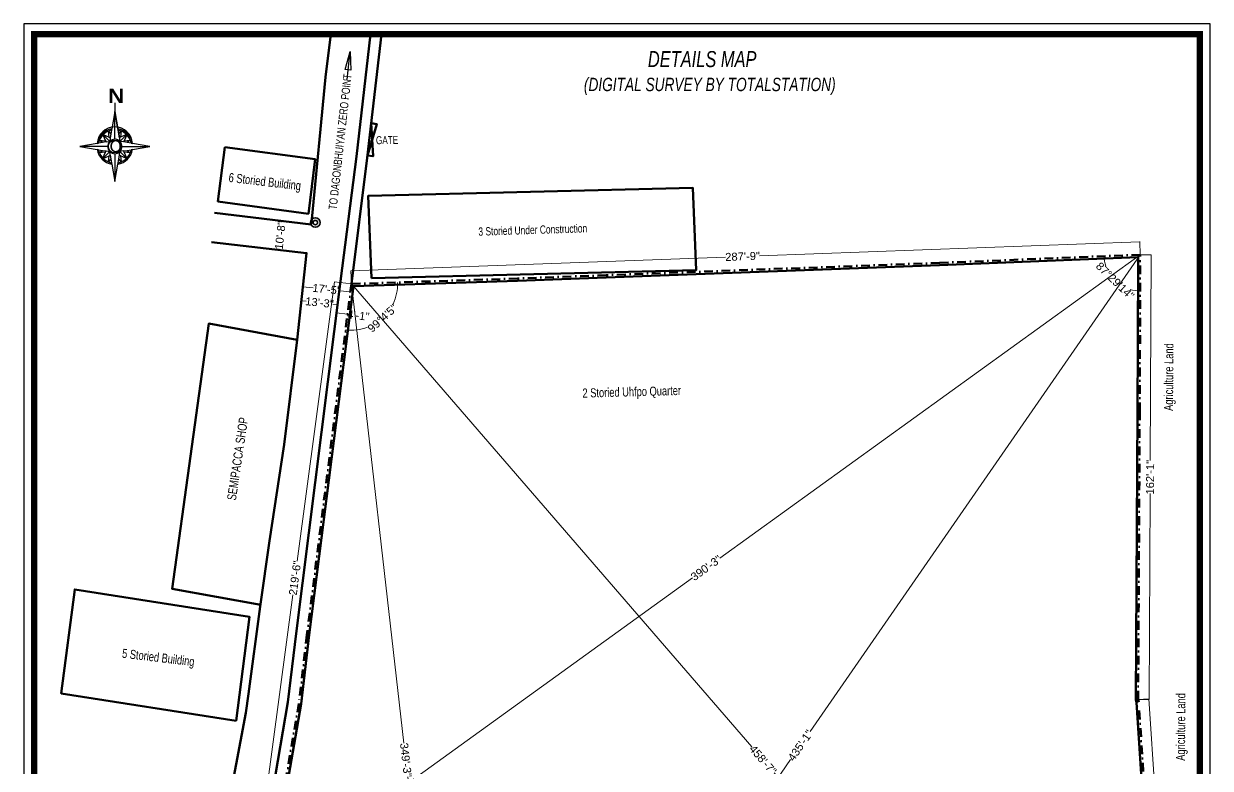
# Model space of a CAD drawing. Header units: inches. Extents: x 2762 to 13259, y 2807 to 10014.
# Drawn here: x 8070 to 13259, y 6759 to 10014 of the extents above; entities that cross this region are included whole.
import ezdxf

# ---------------------------------------------------------------- set-up
doc = ezdxf.new("R2010")
doc.units = ezdxf.units.IN
doc.header["$MEASUREMENT"] = 0
doc.linetypes.add('DASHDOT', pattern=[25.4, 12.7, -6.35, 0, -6.35])
for name, color, linetype, lineweight in [('BUILDING', 211, 'Continuous', 50), ('DIMENSION', 7, 'Continuous', 9), ('DRAIN_TANK', 150, 'Continuous', 50), ('EP', 1, 'Continuous', 35), ('Frame_1', 6, 'Continuous', 35), ('Frame_2', 5, 'Continuous', 50), ('GATE', 40, 'Continuous', 50), ('PROPERTY LINE', 10, 'Continuous', 50), ('ROAD', 92, 'Continuous', 50), ('SEMI PUCCA', 61, 'Continuous', 50), ('TEXT', 7, 'Continuous', 15), ('WALL', 46, 'Continuous', 50)]:
    doc.layers.add(name, color=color, linetype=linetype, lineweight=lineweight)
doc.layers.add('NORT', color=7, linetype='Continuous')
doc.styles.add('MONOTEXT', font='txt')
doc.styles.add('ROMAN_SIMPLEX', font='swisscli.ttf')
doc.styles.get("Standard").update_dxf_attribs({"font": 'arial.ttf'})
doc.dimstyles.get("Standard").update_dxf_attribs({"dimtxt": 0.18, "dimasz": 0.18, "dimexe": 0.18, "dimexo": 0.0625, "dimgap": 0.09, "dimtad": 0, "dimtih": 1, "dimtoh": 1, "dimdec": 4, "dimzin": 0, "dimdsep": 46, "dimtxsty": 'Standard', "dimcen": 0.09, "dimadec": 0, "dimazin": 0, "dimtfac": 1, "dimtdec": 4, "dimtofl": 0, "dimtmove": 0, "dimatfit": 0, "dimfxl": 1, "dimtolj": 1, "dimtzin": 0, "dimarcsym": 0})

# ---------------------------------------------------------------- blocks, each defined once
blk = doc.blocks.new('A$C523241F9')
at = {"layer": 'EP'}
for radius in [66.6, 30.6]:
    blk.add_circle((67, 67), radius, dxfattribs=at)
blk = doc.blocks.new('*E1')
at = {"layer": 'TEXT', "color": 7, "linetype": 'Continuous', "lineweight": -3}
blk.add_arc((0, 0), 13.3, 89.9955, 90, dxfattribs=at)
blk = doc.blocks.new('A$C1DCF76E5')
at = {"layer": 'NORT', "color": 212, "linetype": 'Continuous', "lineweight": -3}
for p, q in [((45, 100.9), (45, 90)), ((45, 54.3), (45, 90)), ((45, 54.3), (45, 90)), ((35.7, 45), (0, 45)), ((45, 35.7), (45, 0)), ((54.3, 45), (90, 45))]:
    blk.add_line(p, q, dxfattribs=at)
at = {"layer": 'NORT', "color": 7, "linetype": 'Continuous', "lineweight": -3}
for p, q in [((45, 90), (41.2, 67.6)), ((48.8, 67.6), (45, 90)), ((45, 90), (48.8, 67.6)), ((29.4, 59.8), (28.8, 61.2)), ((30.1, 60.5), (28.8, 61.2)), ((28.8, 61.2), (30.1, 60.5)), ((28.8, 61.2), (28.8, 61.2)), ((28.8, 61.2), (29.4, 59.8)), ((38.4, 51.6), (28.8, 61.2)), ((36.8, 64.9), (40, 60.7)), ((37.8, 56.8), (36.8, 64.9)), ((40.9, 66.1), (40, 60.7)), ((40.9, 66.1), (41.2, 67.6)), ((40.9, 66.1), (41.2, 67.6)), ((41.2, 67.6), (40.9, 66.1)), ((40.9, 66.1), (40.9, 66.1)), ((48.8, 67.6), (48.8, 67.6)), ((49.1, 66.1), (48.8, 67.6)), ((48.8, 67.6), (49.1, 66.1)), ((50, 60.7), (49.1, 66.1)), ((49.1, 66.1), (49.1, 66.1)), ((49.1, 66.1), (50, 60.7)), ((49.1, 66.1), (49.1, 66.1)), ((50, 60.7), (53.2, 64.9)), ((51.6, 51.6), (61.2, 61.2)), ((53.2, 64.9), (52.2, 56.8)), ((59.8, 60.5), (61.2, 61.2)), ((61.2, 61.2), (59.8, 60.5)), ((60.5, 59.8), (61.2, 61.2)), ((61.2, 61.2), (60.5, 59.8)), ((61.2, 61.2), (61.2, 61.2)), ((22.4, 48.8), (0, 45)), ((23.9, 49.1), (22.4, 48.8)), ((22.4, 48.8), (23.9, 49.1)), ((22.4, 48.8), (22.4, 48.8)), ((29.2, 50), (23.9, 49.1)), ((23.9, 49.1), (23.9, 49.1)), ((29.2, 50), (25.1, 53.2)), ((25.1, 53.2), (33.2, 52.2)), ((33.9, 50.8), (29.2, 50)), ((29.4, 59.8), (29.4, 59.8)), ((29.4, 59.8), (33.2, 52.2)), ((30.1, 60.5), (37.8, 56.8)), ((30.1, 60.5), (30.1, 60.5)), ((33.2, 52.2), (33.9, 50.8)), ((33.9, 50.8), (38.4, 51.6)), ((37.8, 56.8), (39.2, 56.1)), ((39.2, 56.1), (38.4, 51.6)), ((38.4, 51.6), (38.4, 51.6)), ((40, 60.7), (39.2, 56.1)), ((45, 54.3), (45, 54.3)), ((50.8, 56.1), (50, 60.7)), ((50, 60.7), (50.8, 56.1)), ((50, 60.7), (50, 60.7)), ((52.2, 56.8), (50.8, 56.1)), ((50.8, 56.1), (51.6, 51.6)), ((50.8, 56.1), (51.6, 51.6)), ((50.8, 56.1), (50.8, 56.1)), ((51.6, 51.6), (51.6, 51.6)), ((51.6, 51.6), (51.6, 51.6)), ((56.1, 50.8), (51.6, 51.6)), ((59.8, 60.5), (52.2, 56.8)), ((56.8, 52.2), (56.1, 50.8)), ((60.7, 50), (56.1, 50.8)), ((60.5, 59.8), (56.8, 52.2)), ((56.8, 52.2), (64.8, 53.2)), ((59.8, 60.5), (59.8, 60.5)), ((60.5, 59.8), (60.5, 59.8)), ((64.8, 53.2), (60.7, 50)), ((66.1, 49.1), (60.7, 50)), ((66.1, 49.1), (67.6, 48.8)), ((66.1, 49.1), (67.6, 48.8)), ((66.1, 49.1), (66.1, 49.1)), ((67.6, 48.8), (66.1, 49.1)), ((90, 45), (67.6, 48.8)), ((0, 45), (22.4, 41.2)), ((23.9, 40.9), (22.4, 41.2)), ((23.9, 40.9), (22.4, 41.2)), ((22.4, 41.2), (23.9, 40.9)), ((23.9, 40.9), (23.9, 40.9)), ((23.9, 40.9), (29.2, 40)), ((25.1, 36.8), (29.2, 40)), ((33.2, 37.8), (25.1, 36.8)), ((38.4, 38.4), (28.8, 28.8)), ((29.2, 40), (33.9, 39.2)), ((29.4, 30.1), (33.2, 37.8)), ((30.1, 29.4), (37.8, 33.2)), ((33.2, 37.8), (33.9, 39.2)), ((33.9, 39.2), (38.4, 38.4)), ((36.8, 25.1), (37.8, 33.2)), ((37.8, 33.2), (39.2, 33.9)), ((39.2, 33.9), (38.4, 38.4)), ((38.4, 38.4), (38.4, 38.4)), ((39.2, 33.9), (40, 29.2)), ((50, 29.2), (50.8, 33.9)), ((50.8, 33.9), (51.6, 38.4)), ((52.2, 33.2), (50.8, 33.9)), ((56.1, 39.2), (51.6, 38.4)), ((51.6, 38.4), (61.2, 28.8)), ((51.6, 38.4), (51.6, 38.4)), ((52.2, 33.2), (53.2, 25.1)), ((59.8, 29.4), (52.2, 33.2)), ((56.1, 39.2), (60.7, 40)), ((56.8, 37.8), (56.1, 39.2)), ((64.8, 36.8), (56.8, 37.8)), ((60.5, 30.1), (56.8, 37.8)), ((60.7, 40), (66.1, 40.9)), ((60.7, 40), (64.8, 36.8)), ((66.1, 40.9), (67.6, 41.2)), ((67.6, 41.2), (66.1, 40.9)), ((66.1, 40.9), (66.1, 40.9)), ((67.6, 41.2), (90, 45)), ((67.6, 41.1), (67.6, 41.2)), ((29.4, 30.1), (28.8, 28.8)), ((28.8, 28.8), (29.4, 30.1)), ((30.1, 29.4), (28.8, 28.8)), ((30.1, 29.4), (28.8, 28.8)), ((28.8, 28.8), (30.1, 29.4)), ((28.8, 28.8), (28.8, 28.8)), ((29.4, 30.1), (29.4, 30.1)), ((30.1, 29.4), (30.1, 29.4)), ((40, 29.2), (36.8, 25.1)), ((40, 29.2), (40.9, 23.9)), ((40.9, 23.9), (41.2, 22.4)), ((40.9, 23.9), (40.9, 23.9)), ((41.2, 22.4), (40.9, 23.9)), ((41.1, 22.4), (41.2, 22.4)), ((41.2, 22.4), (45, 0)), ((45, 0), (48.8, 22.4)), ((49.1, 23.9), (48.8, 22.4)), ((49.1, 23.9), (48.8, 22.4)), ((48.8, 22.4), (49.1, 23.9)), ((49.1, 23.9), (50, 29.2)), ((49.1, 23.9), (49.1, 23.9)), ((53.2, 25.1), (50, 29.2)), ((59.8, 29.4), (61.2, 28.8)), ((59.8, 29.4), (59.8, 29.4)), ((61.2, 28.8), (59.8, 29.4)), ((60.5, 30.1), (61.2, 28.8)), ((60.5, 30.1), (60.5, 30.1)), ((61.2, 28.8), (60.5, 30.1)), ((61.2, 28.8), (61.2, 28.8))]:
    blk.add_line(p, q, dxfattribs=at)
at = {"layer": 'NORT', "color": 7, "linetype": 'Continuous', "lineweight": -3, "extrusion": (0, 0, -1)}
for q in [(48.8, 67.6), (49.1, 66.1)]:
    blk.add_line((48.8, 67.6), q, dxfattribs=at)
at = {"layer": 'NORT', "color": 32, "linetype": 'Continuous', "lineweight": -3}
blk.add_line((45.8, 54.3), (45, 54.3), dxfattribs=at)
at = {"layer": 'NORT', "color": 170}
blk.add_arc((45, 47.5), 22.6, 3.3364, 176.6654, dxfattribs=at)
at = {"layer": 'NORT', "color": 7, "linetype": 'Continuous', "lineweight": -3}
for major_axis, start_param, end_param in [((16.2, 16.2), 1.570792, 2.187972), ((16.2, 16.2), 0.953618, 1.570797), ((15.2, 15.2), 1.178098, 1.547984), ((-15.2, 15.2), -0.593641, -0.392702), ((16.2, 16.2), 0.000004, 0.617184), ((15.2, 15.2), 0.392699, 0.593638), ((15.2, 15.2), 0.022808, 0.392694), ((16.2, 16.2), 5.666011, 6.28319), ((-15.2, 15.2), 0.392699, 0.593638), ((15.2, 15.2), 1.593605, 1.963491), ((-15.2, 15.2), 4.31969, 4.689576), ((-15.2, 15.2), 4.118733, 4.319672), ((16.2, 16.2), 2.524421, 3.1416), ((-15.2, 15.2), 0.977139, 1.178078), ((-15.2, 15.2), 1.178097, 1.547984), ((-15.2, 15.2), 3.164388, 3.534274), ((-16.2, 16.2), 3.141586, 3.758765), ((15.2, 15.2), 5.105088, 5.306027), ((16.2, 16.2), 3.141587, 3.758766), ((15.2, 15.2), 3.164418, 3.534304), ((-15.2, 15.2), 1.963496, 2.164434), ((-16.2, 16.2), 2.524424, 3.141603), ((-15.2, 15.2), 2.547982, 2.748921), ((15.2, 15.2), 4.31969, 4.689576)]:
    blk.add_ellipse((45, 45), major_axis=major_axis, ratio=1, start_param=start_param, end_param=end_param, dxfattribs=at)
at = {"layer": 'NORT', "color": 32, "linetype": 'Continuous', "lineweight": -3}
for major_axis, start_param, end_param in [((-6.59, 6.59), 0, 0.785398), ((5.83, 5.83), 5.497787, 11.780972), ((6.59, 6.59), 0.785399, 1.570796), ((-6.59, 6.59), -0.87655, -0.785477), ((-6.59, 6.59), -1.223673, -0.87655), ((-6.59, 6.59), 4.712389, 5.059512), ((-6.59, 6.59), 3.926999, 4.712369), ((-6.59, 6.59), 0.785399, 1.570796), ((6.59, 6.59), 3.141593, 3.926991), ((-6.59, 6.59), 2.356195, 3.141592), ((-6.59, 6.59), 3.141593, 3.926998)]:
    blk.add_ellipse((45, 45), major_axis=major_axis, ratio=1, start_param=start_param, end_param=end_param, dxfattribs=at)
at = {"layer": 'NORT', "linetype": 'Continuous', "xscale": 0.6997729298727791, "yscale": 0.699772929878236, "zscale": 0.6997729297315451}
blk.add_blockref('*E1', (45, 45), dxfattribs=at)
at = {"layer": 'NORT', "insert": (36.4, 119), "char_height": 18, "attachment_point": 1}
blk.add_mtext('{\\fArial Black|b0|i0|c0|p34;\\H1x;\\C0;N\\Ftxt.shx|c0;\\C256;}', dxfattribs=at)
at = {"layer": 'NORT', "color": 104, "insert": (38, 52.7), "char_height": 14.87, "width": 21.288, "attachment_point": 1, "rotation": 1.0026}
blk.add_mtext('{\\fVerdana|b0|i0|c0|p34;O}', dxfattribs=at)
blk = doc.blocks.new('*D16')
at = {"layer": 'Defpoints', "color": 0}
for p in [(12944, 7059.2), (12989.9, 7062.3), (13102.8, 4714.2)]:
    blk.add_point(p, dxfattribs=at)
at = {"layer": 'DIMENSION', "color": 0, "lineweight": 9}
for p, q in [((12944.1, 7059.2), (12990.1, 7062.4)), ((12989.9, 7062.2), (13063.5, 5975.4)), ((13148.7, 4717.4), (13075.1, 5804.3)), ((13102.9, 4714.2), (13148.9, 4717.3))]:
    blk.add_line(p, q, dxfattribs=at)
at = {"layer": 'DIMENSION', "color": 0}
for points in [[(12990, 7062.2), (12989.9, 7062.2), (12989.9, 7062.3)], [(13148.7, 4717.4), (13148.7, 4717.4), (13148.7, 4717.3)]]:
    blk.add_solid(points, dxfattribs=at)
at = {"layer": 'DIMENSION', "color": 0, "insert": (13069.3, 5889.8), "char_height": 35, "attachment_point": 5, "rotation": 273.8734}
blk.add_mtext('\\A1;195\'-10"', dxfattribs=at)
blk = doc.blocks.new('*D17')
at = {"layer": 'Defpoints', "color": 0}
for p in [(12953.3, 9004.1), (13001.1, 9003.9), (12944, 7059.2)]:
    blk.add_point(p, dxfattribs=at)
at = {"layer": 'DIMENSION', "color": 0, "lineweight": 9}
for p, q in [((12953.4, 9004.1), (13001.3, 9003.9)), ((13001.1, 9003.8), (12996.8, 8103.6)), ((12991.8, 7059.1), (12996.1, 7959.3)), ((12944.1, 7059.2), (12992, 7059))]:
    blk.add_line(p, q, dxfattribs=at)
at = {"layer": 'DIMENSION', "color": 0}
for points in [[(13001.1, 9003.8), (13001.1, 9003.8), (13001.1, 9003.9)], [(12991.8, 7059.1), (12991.8, 7059.1), (12991.8, 7059)]]:
    blk.add_solid(points, dxfattribs=at)
at = {"layer": 'DIMENSION', "color": 0, "insert": (12996.4, 8031.4), "char_height": 35, "attachment_point": 5, "rotation": 89.7264}
blk.add_mtext('\\A1;162\'-1"', dxfattribs=at)
blk = doc.blocks.new('*D18')
at = {"layer": 'Defpoints', "color": 0}
for p in [(12953.3, 9004.1), (9500.8, 8933), (9502.9, 8876.3)]:
    blk.add_point(p, dxfattribs=at)
at = {"layer": 'DIMENSION', "color": 0, "lineweight": 9}
for p, q in [((12951.1, 9060.9), (11287.8, 8999.3)), ((12953.3, 9004.2), (12951.2, 9061.1)), ((9500.8, 8933.1), (11139.7, 8993.8)), ((9502.9, 8876.3), (9500.7, 8933.2))]:
    blk.add_line(p, q, dxfattribs=at)
at = {"layer": 'DIMENSION', "color": 0}
for points in [[(12951.1, 9060.9), (12951.1, 9060.9), (12951.2, 9060.9)], [(9500.8, 8933.1), (9500.8, 8933), (9500.8, 8933)]]:
    blk.add_solid(points, dxfattribs=at)
at = {"layer": 'DIMENSION', "color": 0, "insert": (11213.7, 8996.5), "char_height": 35, "attachment_point": 5, "rotation": 2.122}
blk.add_mtext('\\A1;287\'-9"', dxfattribs=at)
blk = doc.blocks.new('*D19')
at = {"layer": 'Defpoints', "color": 0}
for p in [(9502.9, 8876.3), (9081.6, 6274.7), (9155.6, 6264.9)]:
    blk.add_point(p, dxfattribs=at)
at = {"layer": 'DIMENSION', "color": 0, "lineweight": 9}
for p, q in [((9428.8, 8886), (9266.3, 7663.9)), ((9502.8, 8876.3), (9428.6, 8886.1)), ((9081.6, 6274.8), (9246.7, 7517)), ((9155.6, 6264.9), (9081.4, 6274.7))]:
    blk.add_line(p, q, dxfattribs=at)
at = {"layer": 'DIMENSION', "color": 0}
for points in [[(9428.8, 8886), (9428.8, 8886), (9428.8, 8886.1)], [(9081.6, 6274.8), (9081.6, 6274.8), (9081.6, 6274.7)]]:
    blk.add_solid(points, dxfattribs=at)
at = {"layer": 'DIMENSION', "color": 0, "insert": (9256.5, 7590.4), "char_height": 35, "attachment_point": 5, "rotation": 82.4262}
blk.add_mtext('\\A1;219\'-6"', dxfattribs=at)
blk = doc.blocks.new('*D25')
at = {"layer": 'Defpoints', "color": 0}
for p in [(9502.9, 8876.3), (13102.8, 4714.2), (13102.8, 4714.2)]:
    blk.add_point(p, dxfattribs=at)
at = {"layer": 'DIMENSION', "color": 0, "lineweight": 9}
for p, q in [((9502.8, 8876.2), (9502.7, 8876.2)), ((9502.9, 8876.2), (11254.1, 6851.6)), ((13102.7, 4714.2), (11351.6, 6738.9)), ((13102.7, 4714.1), (13102.7, 4714.1))]:
    blk.add_line(p, q, dxfattribs=at)
at = {"layer": 'DIMENSION', "color": 0}
for points in [[(9502.9, 8876.2), (9502.9, 8876.2), (9502.9, 8876.3)], [(13102.7, 4714.3), (13102.7, 4714.2), (13102.8, 4714.2)]]:
    blk.add_solid(points, dxfattribs=at)
at = {"layer": 'DIMENSION', "color": 0, "insert": (11302.8, 6795.2), "char_height": 35, "attachment_point": 5, "rotation": 310.8576}
blk.add_mtext('\\A1;458\'-7"', dxfattribs=at)
blk = doc.blocks.new('*D26')
at = {"layer": 'Defpoints', "color": 0}
for p in [(12953.3, 9004.1), (9979.8, 4712.8), (9979.8, 4712.8)]:
    blk.add_point(p, dxfattribs=at)
at = {"layer": 'DIMENSION', "color": 0, "lineweight": 9}
for p, q in [((12953.3, 9004), (11509, 6919.7)), ((12953.4, 9004.1), (12953.5, 9004)), ((9979.9, 4712.8), (11424.1, 6797.2)), ((9979.8, 4712.8), (9979.7, 4712.9))]:
    blk.add_line(p, q, dxfattribs=at)
at = {"layer": 'DIMENSION', "color": 0}
for points in [[(12953.2, 9004), (12953.3, 9004), (12953.3, 9004.1)], [(9979.9, 4712.9), (9979.9, 4712.8), (9979.8, 4712.8)]]:
    blk.add_solid(points, dxfattribs=at)
at = {"layer": 'DIMENSION', "color": 0, "insert": (11466.6, 6858.4), "char_height": 35, "attachment_point": 5, "rotation": 55.2818}
blk.add_mtext('\\A1;435\'-1"', dxfattribs=at)
blk = doc.blocks.new('*D28')
at = {"layer": 'Defpoints', "color": 0}
for p in [(9502.9, 8876.3), (9502.9, 8876.3), (9979.8, 4712.8)]:
    blk.add_point(p, dxfattribs=at)
at = {"layer": 'DIMENSION', "color": 0, "lineweight": 9}
for p, q in [((9502.9, 8876.3), (9503, 8876.3)), ((9502.9, 8876.2), (9732.9, 6867.8)), ((9979.8, 4712.9), (9749.7, 6721.2)), ((9979.9, 4712.8), (9980, 4712.8))]:
    blk.add_line(p, q, dxfattribs=at)
at = {"layer": 'DIMENSION', "color": 0}
for points in [[(9502.9, 8876.2), (9502.8, 8876.2), (9502.9, 8876.3)], [(9979.8, 4712.9), (9979.8, 4712.9), (9979.8, 4712.8)]]:
    blk.add_solid(points, dxfattribs=at)
at = {"layer": 'DIMENSION', "color": 0, "insert": (9741.3, 6794.5), "char_height": 35, "attachment_point": 5, "rotation": 276.5352}
blk.add_mtext('\\A1;349\'-3"', dxfattribs=at)
blk = doc.blocks.new('*D30')
at = {"layer": 'Defpoints', "color": 0}
for p in [(12953.3, 9004.1), (12953.3, 9004.1), (9155.6, 6264.9)]:
    blk.add_point(p, dxfattribs=at)
at = {"layer": 'DIMENSION', "color": 0, "lineweight": 9}
for p, q in [((12953.2, 9004.1), (11114.3, 7677.7)), ((12953.3, 9004.2), (12953.2, 9004.3)), ((9155.7, 6264.9), (10994.6, 7591.3)), ((9155.6, 6264.9), (9155.5, 6265))]:
    blk.add_line(p, q, dxfattribs=at)
at = {"layer": 'DIMENSION', "color": 0}
for points in [[(12953.2, 9004.1), (12953.2, 9004), (12953.3, 9004.1)], [(9155.7, 6264.9), (9155.7, 6264.9), (9155.6, 6264.9)]]:
    blk.add_solid(points, dxfattribs=at)
at = {"layer": 'DIMENSION', "color": 0, "insert": (11054.5, 7634.5), "char_height": 35, "attachment_point": 5, "rotation": 35.8029}
blk.add_mtext('\\A1;390\'-3"', dxfattribs=at)
blk = doc.blocks.new('*D33')
at = {"layer": 'Defpoints', "color": 0}
for p in [(9199.5, 9151.9), (9185, 9024.8), (9185, 9024.8)]:
    blk.add_point(p, dxfattribs=at)
at = {"layer": 'DIMENSION', "color": 0, "lineweight": 9}
for p, q in [((9199.5, 9151.8), (9198.9, 9146.6)), ((9199.4, 9151.9), (9199.3, 9151.9)), ((9185, 9024.9), (9185.6, 9030.2)), ((9185, 9024.9), (9184.8, 9024.9))]:
    blk.add_line(p, q, dxfattribs=at)
at = {"layer": 'DIMENSION', "color": 0}
for points in [[(9199.4, 9151.8), (9199.5, 9151.8), (9199.5, 9151.9)], [(9185, 9024.9), (9185.1, 9024.9), (9185, 9024.8)]]:
    blk.add_solid(points, dxfattribs=at)
at = {"layer": 'DIMENSION', "color": 0, "insert": (9192.2, 9088.4), "char_height": 35, "attachment_point": 5, "rotation": 83.5138}
blk.add_mtext('\\A1;10\'-8"', dxfattribs=at)
blk = doc.blocks.new('*D34')
at = {"layer": 'Defpoints', "color": 0}
for p in [(9291, 8864.2), (9291, 8864.2), (9498.5, 8841.9)]:
    blk.add_point(p, dxfattribs=at)
at = {"layer": 'DIMENSION', "color": 0, "lineweight": 9}
for p, q in [((9291, 8864.2), (9291.1, 8864.4)), ((9291.1, 8864.2), (9336.5, 8859.3)), ((9498.4, 8841.9), (9453, 8846.8)), ((9498.5, 8842), (9498.5, 8842.1))]:
    blk.add_line(p, q, dxfattribs=at)
at = {"layer": 'DIMENSION', "color": 0}
for points in [[(9291.1, 8864.2), (9291.1, 8864.2), (9291, 8864.2)], [(9498.4, 8841.9), (9498.4, 8841.9), (9498.5, 8841.9)]]:
    blk.add_solid(points, dxfattribs=at)
at = {"layer": 'DIMENSION', "color": 0, "insert": (9394.8, 8853), "char_height": 35, "attachment_point": 5, "rotation": 353.8677}
blk.add_mtext('\\A1;17\'-5"', dxfattribs=at)
blk = doc.blocks.new('*D35')
at = {"layer": 'Defpoints', "color": 0}
for p in [(9284.5, 8803), (9284.5, 8803), (9442.4, 8786)]:
    blk.add_point(p, dxfattribs=at)
at = {"layer": 'DIMENSION', "color": 0, "lineweight": 9}
for p, q in [((9284.5, 8803.1), (9284.5, 8803.2)), ((9284.6, 8803), (9305.2, 8800.8)), ((9442.3, 8786.1), (9421.6, 8788.3)), ((9442.4, 8786.1), (9442.4, 8786.2))]:
    blk.add_line(p, q, dxfattribs=at)
at = {"layer": 'DIMENSION', "color": 0}
for points in [[(9284.6, 8803), (9284.6, 8803), (9284.5, 8803)], [(9442.3, 8786.1), (9442.3, 8786), (9442.4, 8786)]]:
    blk.add_solid(points, dxfattribs=at)
at = {"layer": 'DIMENSION', "color": 0, "insert": (9363.4, 8794.5), "char_height": 35, "attachment_point": 5, "rotation": 353.8677}
blk.add_mtext('\\A1;13\'-3"', dxfattribs=at)
blk = doc.blocks.new('*D36')
at = {"layer": 'Defpoints', "color": 0}
for p in [(9437.9, 8750.6), (9486.2, 8744.4), (9486.2, 8744.4)]:
    blk.add_point(p, dxfattribs=at)
at = {"layer": 'DIMENSION', "color": 0, "lineweight": 9}
for p, q in [((9437.9, 8750.6), (9437.9, 8750.7)), ((9438, 8750.5), (9486.1, 8744.5)), ((9486.2, 8744.5), (9486.2, 8744.6)), ((9486.2, 8744.4), (9486.3, 8744.4))]:
    blk.add_line(p, q, dxfattribs=at)
at = {"layer": 'DIMENSION', "color": 0}
for points in [[(9438, 8750.6), (9438, 8750.5), (9437.9, 8750.6)], [(9486.1, 8744.5), (9486.1, 8744.4), (9486.2, 8744.4)]]:
    blk.add_solid(points, dxfattribs=at)
at = {"layer": 'DIMENSION', "color": 0, "insert": (9533.2, 8738.5), "char_height": 35, "attachment_point": 5, "rotation": 352.7898}
blk.add_mtext('\\A1;4\'-1"', dxfattribs=at)
blk = doc.blocks.new('*D43')
at = {"layer": 'Defpoints', "color": 0}
for p in [(12953.3, 9004.1), (12953.3, 9004.1), (12075, 8968.4), (12817.9, 8921.2), (12952, 8614.1)]:
    blk.add_point(p, dxfattribs=at)
at = {"layer": 'DIMENSION', "color": 0, "lineweight": 9}
for start, end in [(182.3621, 198.5557), (253.5835, 269.7772)]:
    blk.add_arc((12953.3, 9004.1), 158.8, start, end, dxfattribs=at)
at = {"layer": 'DIMENSION', "color": 0}
for points in [[(12794.6, 8997.6), (12794.7, 8997.6), (12794.6, 8997.7)], [(12952.7, 8845.3), (12952.7, 8845.3), (12952.8, 8845.3)]]:
    blk.add_solid(points, dxfattribs=at)
at = {"layer": 'DIMENSION', "color": 0, "insert": (12843.1, 8889.8), "char_height": 35, "attachment_point": 5, "rotation": 316.0696}
blk.add_mtext('\\A1;87°29\'14"', dxfattribs=at)
blk = doc.blocks.new('*D44')
at = {"layer": 'Defpoints', "color": 0}
for p in [(9502.9, 8876.3), (9502.9, 8876.3), (10229.7, 8899.9), (9591, 8694), (9308.8, 7342.6)]:
    blk.add_point(p, dxfattribs=at)
at = {"layer": 'DIMENSION', "color": 0, "lineweight": 9}
for start, end in [(334.2031, 1.8296), (262.8181, 290.4446)]:
    blk.add_arc((9502.9, 8876.3), 202.4, start, end, dxfattribs=at)
at = {"layer": 'DIMENSION', "color": 0}
for points in [[(9705.2, 8882.7), (9705.2, 8882.7), (9705.2, 8882.8)], [(9477.5, 8675.4), (9477.5, 8675.4), (9477.4, 8675.4)]]:
    blk.add_solid(points, dxfattribs=at)
at = {"layer": 'DIMENSION', "color": 0, "insert": (9639.2, 8726.6), "char_height": 35, "attachment_point": 5, "rotation": 42.3239}
blk.add_mtext('\\A1;99°4\'5"', dxfattribs=at)

msp = doc.modelspace()

# ---------------------------------------------------------------- linework, layer by layer
at = {"layer": 'BUILDING'}
for points in [[(8949.2, 9474.7), (9345.2, 9421.2), (9315.4, 9183.3), (8919.3, 9236.8)], [(8999.5, 6966.1), (8234.3, 7085.9), (8292.8, 7540.5), (9058, 7420.7)]]:
    msp.add_lwpolyline(points, close=True, dxfattribs=at)
msp.add_lwpolyline([(9590.9, 8902.1), (9575.7, 9261.1), (10996.3, 9296.1), (11011.5, 8937.2), (9590.9, 8902.1)], dxfattribs=at)
at = {"layer": 'DRAIN_TANK'}
msp.add_lwpolyline([(9634.8, 9968.9), (9572.6, 9427.4), (9502.9, 8876.3)], dxfattribs=at)
at = {"layer": 'Frame_1', "lineweight": 30, "flags": 128}
msp.add_lwpolyline([(13259.3, 10014), (8070, 10014), (8070, 2807.4), (13259.3, 2807.4)], close=True, dxfattribs=at)
at = {"layer": 'Frame_2', "lineweight": 53, "const_width": 27.8}
msp.add_lwpolyline([(8115, 2852.4), (8115, 9968.9), (13214.2, 9968.9), (13214.2, 2852.4)], close=True, dxfattribs=at)
msp.add_lwpolyline([(8115, 2852.4), (8115, 9968.9), (13214.2, 9968.9), (13214.2, 2852.4)], close=True, dxfattribs=at)
at = {"layer": 'Frame_2', "flags": 128}
msp.add_lwpolyline([(13214.2, 9968.9), (8115, 9968.9), (8115, 2852.4), (13214.2, 2852.4)], close=True, dxfattribs=at)
at = {"layer": 'Frame_2', "color": 5, "flags": 128}
msp.add_lwpolyline([(13214.2, 9968.9), (8115, 9968.9), (8115, 2852.4), (13214.2, 2852.4)], close=True, dxfattribs=at)
at = {"layer": 'GATE'}
msp.add_lwpolyline([(9589.9, 9578.7), (9614.1, 9575.4), (9573.7, 9437.7), (9597.5, 9434.8), (9589.9, 9578.7)], dxfattribs=at)
at = {"layer": 'NORT'}
msp.add_lwpolyline([(9484.1, 9770), (9498.2, 9892.5), (9500.5, 9811.1), (9476.4, 9813.7), (9498.2, 9892.5)], dxfattribs=at)
at = {"layer": 'PROPERTY LINE', "linetype": 'DASHDOT', "ltscale": 3}
msp.add_lwpolyline([(12971.5, 6667.9), (12946.3, 7047.9), (12944, 7059.2), (12950.8, 8319.5), (12952, 8614.1), (12953.3, 9004.1), (12075, 8968.4), (10617.3, 8914.6), (10229.7, 8899.9), (9502.9, 8876.3), (9308.8, 7342.6), (9273.2, 7041.4), (9206.3, 6655.4)], dxfattribs=at)
at = {"layer": 'ROAD'}
for points in [[(8904.3, 9187.2), (9326.9, 9136.7), (9330.5, 9158.8), (9389.6, 9780), (9413, 9968.9)], [(9586.5, 9968.9), (9524.9, 9433.2), (9455.3, 8888.9), (9455.3, 8888.9)], [(8891.1, 9058.3), (9306.8, 9011), (9306.8, 9011), (9266.2, 8632.6), (9208.7, 8174.7), (9144.7, 7752.9), (9104.7, 7465.6), (9053.2, 7083.4), (9041.1, 7000.7), (8975.5, 6652), (8936, 6328.1), (8937.7, 6318.6), (8917.1, 5489.3), (8915.1, 4778.6), (8957.4, 4149.3), (8972.2, 2852.4)]]:
    msp.add_lwpolyline(points, dxfattribs=at)
msp.add_lwpolyline([(9455.3, 8888.9), (9261.2, 7348.4), (9225.7, 7048.3), (9158.8, 6662.6), (9113.3, 6311.9), (9087.9, 5382), (9096.9, 5020.4, 0.41701), (9117.6, 5000.9), (9145.4, 5001.9)], format="xyb", dxfattribs=at)
at = {"layer": 'SEMI PUCCA'}
msp.add_lwpolyline([(9266.2, 8632.6), (8879.1, 8703), (8718.7, 7543.5), (9106.3, 7473)], dxfattribs=at)
at = {"layer": 'WALL'}
for points in [[(9949.5, 4187), (10428.1, 4202.2), (10877.1, 4218.3), (10887.9, 3998.7), (12162.8, 4068.2), (13131.4, 4094.2), (13073.1, 5030.8), (12961.6, 6667.2), (12936.3, 7046.6), (12934, 7058.3), (12940.8, 8319.5), (12942, 8614.2), (12943.3, 8993.7), (12075.4, 8958.5), (10617.7, 8904.6), (10230.1, 8889.9), (9511.7, 8866.6)], [(9511.7, 8866.6), (9318.8, 7341.4), (9283.1, 7039.9), (9216.2, 6653.9), (9165.6, 6264.1), (9145.9, 5382.1), (9155.3, 5006), (9255.3, 4903.2), (9277.7, 4902.6)]]:
    msp.add_lwpolyline(points, dxfattribs=at)

# ---------------------------------------------------------------- block references
at = {"layer": 'EP', "xscale": 0.3119999999998981, "yscale": 0.3119999999998981, "zscale": 0.3120000000000001}
msp.add_blockref('A$C523241F9', (9324.4, 9123.9), dxfattribs=at)
at = {"layer": 'NORT', "xscale": 3.406699295995168, "yscale": 3.406699296001534, "zscale": 3.406699296}
msp.add_blockref('A$C1DCF76E5', (8315.1, 9324), dxfattribs=at)

# ---------------------------------------------------------------- texts
at = {"layer": 'TEXT', "style": 'ROMAN_SIMPLEX'}
for s, height, rotation, p in [('TO DAGONBHUIYAN ZERO POINT', 36, 83.6129, (9438.4, 9199.4)), ('GATE', 34.8, 1.0374, (9610.7, 9487.1)), ('6 Storied Building', 39.6, 353.2523, (8964.3, 9323)), ('3 Storied Under Construction', 36, 1.7939, (10059, 9087.1)), ('Agriculture Land', 39.6, 89.6523, (13096.4, 8321.1)), ('2 Storied Uhfpo Quarter', 39.6, 1.5909, (10514.2, 8379)), ('SEMIPACCA SHOP', 39.6, 81.5514, (8997.8, 7928)), ('5 Storied Building', 39.6, 353.2523, (8498.5, 7242.2)), ('Agriculture Land', 39.6, 89.6523, (13148.6, 6791.4))]:
    msp.add_text(s, height=height, rotation=rotation, dxfattribs=at).set_placement(p)
at = {"layer": 'TEXT', "color": 7, "ltscale": 8, "insert": (10519.9, 9894.5), "char_height": 70.088, "width": 1174.233, "attachment_point": 1, "style": 'MONOTEXT'}
msp.add_mtext('\\pt25801.7;{\\fSwis721 LtCn BT|b0|i1|c0|p34;              DETAILS MAP\\P\\pt28668.1;\\H0.8333x;(DIGITAL SURVEY BY TOTALSTATION)\\H1.2x;\\P\\pt25801.7;\\P }', dxfattribs=at)

# ---------------------------------------------------------------- dimensions: what is measured, and where the dimension line sits
at = {"layer": 'DIMENSION'}
for p1, p2, distance, picture, middle in [((9199.5, 9151.9), (9185, 9024.8), 0, '*D33', (9192.2, 9088.4)), ((9155.6299, 6264.8551), (12953.3081, 9004.1214), 0, '*D30', (11054.469, 7634.4883)), ((12953.3, 9004.1), (9979.8, 4712.8), 0, '*D26', (11466.6, 6858.4)), ((12944, 7059.2), (12953.3, 9004.1), -47.8, '*D17', (12996.4, 8031.4)), ((9498.5, 8841.9), (9291, 8864.2), 0, '*D34', (9394.8, 8853)), ((9502.9, 8876.3), (13102.8, 4714.2), 0, '*D25', (11302.8, 6795.2)), ((9979.8, 4712.8), (9502.9, 8876.3), 0, '*D28', (9741.3, 6794.5)), ((9442.4, 8786), (9284.5, 8803), 0, '*D35', (9363.4, 8794.5)), ((9437.9, 8750.6), (9486.2, 8744.4), 0, '*D36', (9533.2, 8738.5)), ((13102.8, 4714.2), (12944, 7059.2), -46, '*D16', (13069.3, 5889.8))]:
    dim = msp.add_aligned_dim(p1=p1, p2=p2, distance=distance, dimstyle='Standard', override={"dimtxt": 35, "dimasz": 0.1, "dimtih": 0, "dimtoh": 0, "dimdec": 0, "dimzin": 1, "dimdsep": 0, "dimlunit": 4, "dimaunit": 1, "dimadec": 3, "dimtdec": 0, "dimatfit": 3, "dimlwd": 9, "dimlwe": 9}, dxfattribs=at)
    dim.commit()
    dim.dimension.update_dxf_attribs({"geometry": picture, "text_midpoint": middle})
for base, p1, p2, angle, picture, middle in [((9500.8, 8933), (12953.3, 9004.1), (9502.9, 8876.3), 182.122, '*D18', (11213.7, 8996.5)), ((9081.6, 6274.7), (9502.9, 8876.3), (9155.6, 6264.9), 262.4262, '*D19', (9256.5, 7590.4))]:
    dim = msp.add_linear_dim(base=base, p1=p1, p2=p2, angle=angle, dimstyle='Standard', override={"dimtxt": 35, "dimasz": 0.1, "dimtih": 0, "dimtoh": 0, "dimdec": 0, "dimzin": 1, "dimdsep": 0, "dimlunit": 4, "dimaunit": 1, "dimadec": 3, "dimtdec": 0, "dimatfit": 3, "dimlwd": 9, "dimlwe": 9}, dxfattribs=at)
    dim.commit()
    dim.dimension.update_dxf_attribs({"geometry": picture, "text_midpoint": middle, "dimtype": 161})
for base, line1, line2, picture, middle in [((12817.8952, 8921.178), ((12953.3081, 9004.1214), (12075.0382, 8968.4477)), ((12952.0369, 8614.1287), (12953.3081, 9004.1214)), '*D43', (12843.1378, 8889.759)), ((9591.0001, 8694.035), ((10229.7164, 8899.8506), (9502.8541, 8876.2723)), ((9502.8541, 8876.2723), (9308.8269, 7342.5907)), '*D44', (9639.1582, 8726.6014))]:
    dim = msp.add_angular_dim_2l(base=base, line1=line1, line2=line2, dimstyle='Standard', override={"dimtxt": 35, "dimasz": 0.1, "dimtih": 0, "dimtoh": 0, "dimdec": 0, "dimzin": 1, "dimdsep": 0, "dimlunit": 4, "dimaunit": 1, "dimadec": 3, "dimtdec": 0, "dimatfit": 3, "dimlwd": 9, "dimlwe": 9}, dxfattribs=at)
    dim.commit()
    dim.dimension.update_dxf_attribs({"geometry": picture, "text_midpoint": middle})

doc.saveas('drawing.dxf')
